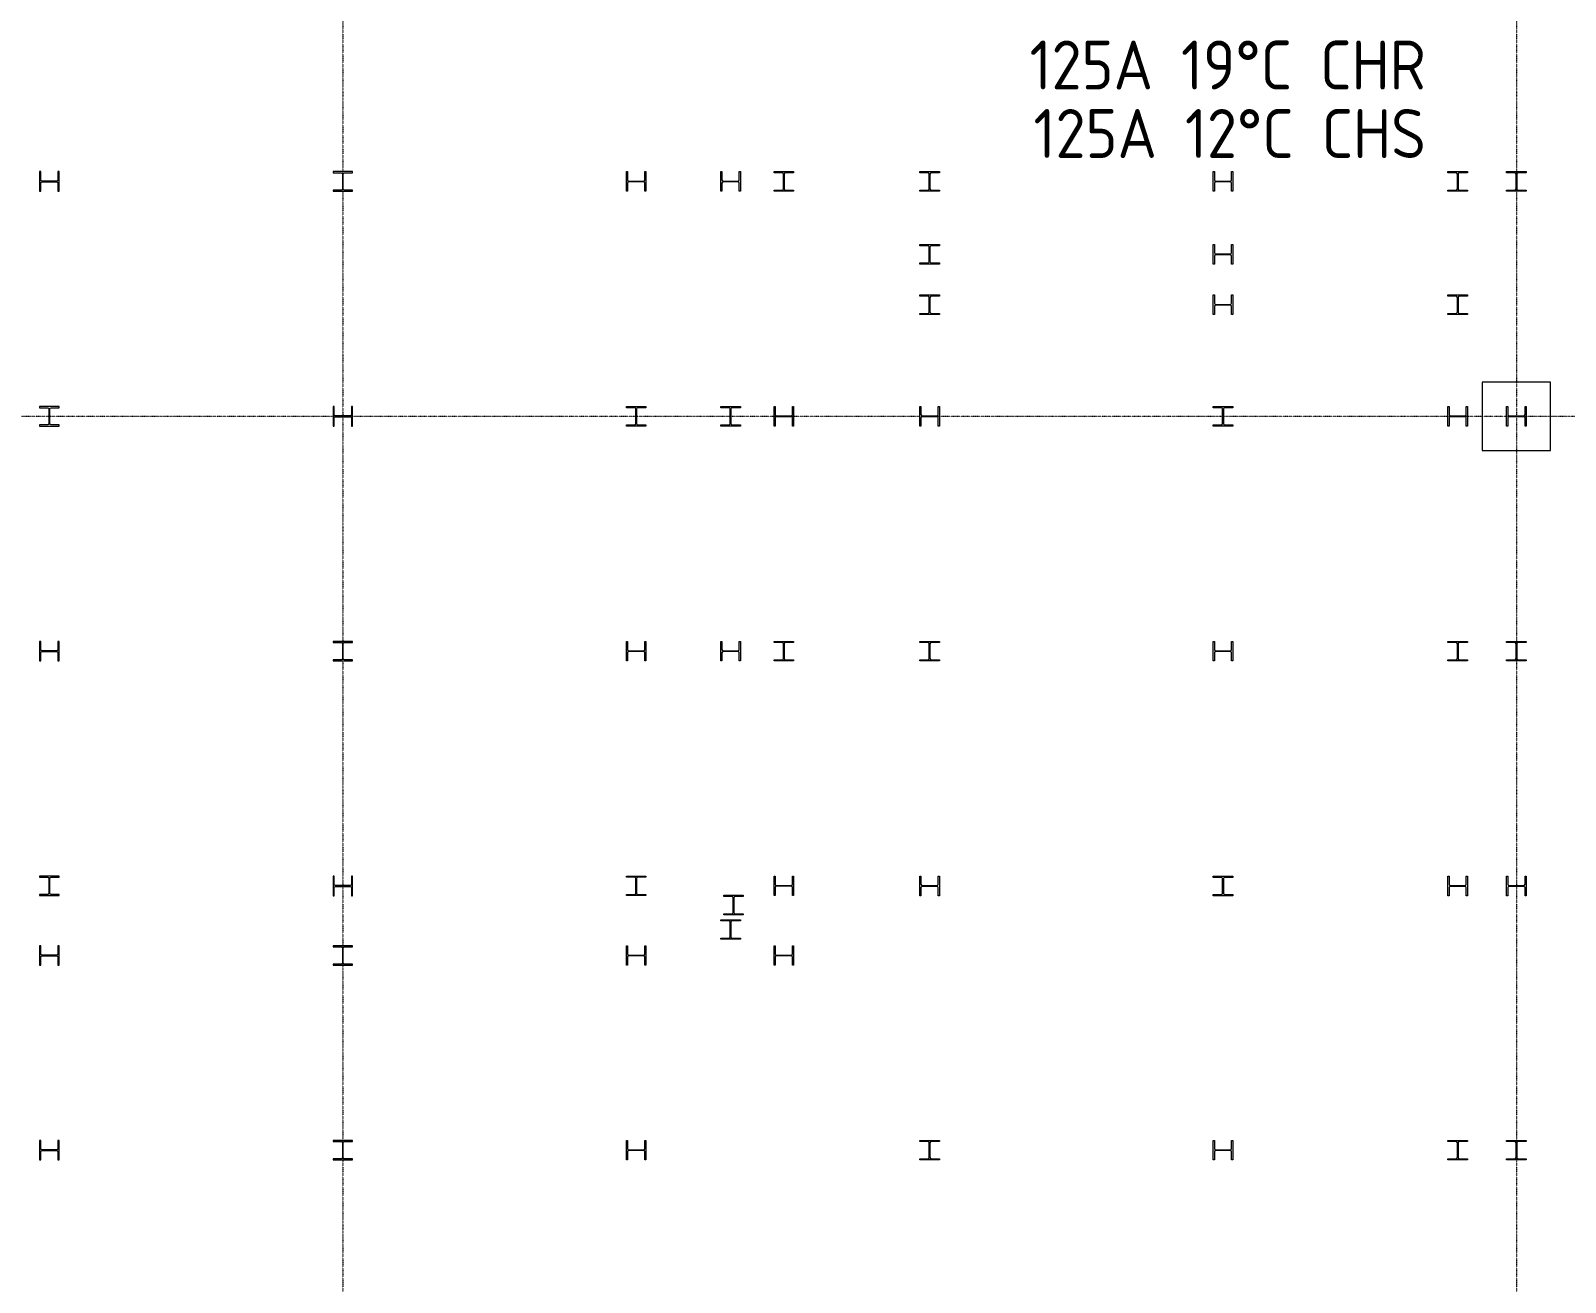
# Model space of a CAD drawing. Extents: x -32000 to 363140, y -29000 to 144266.
# Drawn here: x 136009 to 151700, y 66150 to 78940 of the extents above; entities that cross this region are included whole.
import ezdxf
from ezdxf.enums import TextEntityAlignment as Align

# ---------------------------------------------------------------- set-up
doc = ezdxf.new("R2010")
doc.units = 0
doc.header["$LTSCALE"] = 10
doc.linetypes.add('H12PL25$0$JJP_三點線', pattern=[0.9, 0.3, -0.15, 0, -0.15, 0, -0.15, 0, -0.15])
for name, color, linetype in [('H12PL25$0$S-COL', 252, 'Continuous'), ('H12PL25$0$S-GRID', 252, 'Continuous'), ('XFM1P20-200k$0$$0$M-PIPE-TEXT', 3, 'Continuous')]:
    doc.layers.add(name, color=color, linetype=linetype)
doc.styles.add('XFM1P20-200k$0$$0$aa-txt', font='isocp.shx', dxfattribs={"bigfont": 'chineset.shx'})

# ---------------------------------------------------------------- blocks, each defined once
blk = doc.blocks.new('H12PL25')
at = {"layer": 'H12PL25$0$S-COL', "lineweight": 0, "flags": 128}
for points in [[(136300, 77500), (136288, 77500), (136288, 77417, -0.41421356), (136275, 77404), (136125, 77404, -0.41421356), (136112, 77417), (136112, 77500), (136100, 77500), (136100, 77300), (136112, 77300), (136112, 77383, -0.41421356), (136125, 77396), (136275, 77396, -0.41421356), (136288, 77383), (136288, 77300), (136300, 77300)], [(139300, 77300), (139300, 77312), (139217, 77312, -0.41421356), (139204, 77325), (139204, 77475, -0.41421356), (139217, 77488), (139300, 77488), (139300, 77500), (139100, 77500), (139100, 77488), (139183, 77488, -0.41421356), (139196, 77475), (139196, 77325, -0.41421356), (139183, 77312), (139100, 77312), (139100, 77300)], [(142100, 77500), (142112, 77500), (142112, 77417, 0.41421356), (142125, 77404), (142275, 77404, 0.41421356), (142288, 77417), (142288, 77500), (142300, 77500), (142300, 77300), (142288, 77300), (142288, 77383, 0.41421356), (142275, 77396), (142125, 77396, 0.41421356), (142112, 77383), (142112, 77300), (142100, 77300)], [(143065, 77500), (143077, 77500), (143077, 77417, 0.41421356), (143090, 77404), (143240, 77404, 0.41421356), (143253, 77417), (143253, 77500), (143265, 77500), (143265, 77300), (143253, 77300), (143253, 77383, 0.41421356), (143240, 77396), (143090, 77396, 0.41421356), (143077, 77383), (143077, 77300), (143065, 77300)], [(143610, 77300), (143610, 77312), (143693, 77312, 0.41421356), (143706, 77325), (143706, 77475, 0.41421356), (143693, 77488), (143610, 77488), (143610, 77500), (143810, 77500), (143810, 77488), (143727, 77488, 0.41421356), (143714, 77475), (143714, 77325, 0.41421356), (143727, 77312), (143810, 77312), (143810, 77300)], [(145100, 77300), (145100, 77312), (145183, 77312, 0.41421356), (145196, 77325), (145196, 77475, 0.41421356), (145183, 77488), (145100, 77488), (145100, 77500), (145300, 77500), (145300, 77488), (145217, 77488, 0.41421356), (145204, 77475), (145204, 77325, 0.41421356), (145217, 77312), (145300, 77312), (145300, 77300)], [(148100, 77500), (148112, 77500), (148112, 77417, 0.41421356), (148125, 77404), (148275, 77404, 0.41421356), (148288, 77417), (148288, 77500), (148300, 77500), (148300, 77300), (148288, 77300), (148288, 77383, 0.41421356), (148275, 77396), (148125, 77396, 0.41421356), (148112, 77383), (148112, 77300), (148100, 77300)], [(150500, 77300), (150500, 77312), (150583, 77312, 0.41421356), (150596, 77325), (150596, 77475, 0.41421356), (150583, 77488), (150500, 77488), (150500, 77500), (150700, 77500), (150700, 77488), (150617, 77488, 0.41421356), (150604, 77475), (150604, 77325, 0.41421356), (150617, 77312), (150700, 77312), (150700, 77300)], [(151100, 77300), (151100, 77312), (151183, 77312, 0.41421356), (151196, 77325), (151196, 77475, 0.41421356), (151183, 77488), (151100, 77488), (151100, 77500), (151300, 77500), (151300, 77488), (151217, 77488, 0.41421356), (151204, 77475), (151204, 77325, 0.41421356), (151217, 77312), (151300, 77312), (151300, 77300)], [(145100, 76555), (145100, 76567), (145183, 76567, 0.41421356), (145196, 76580), (145196, 76730, 0.41421356), (145183, 76743), (145100, 76743), (145100, 76755), (145300, 76755), (145300, 76743), (145217, 76743, 0.41421356), (145204, 76730), (145204, 76580, 0.41421356), (145217, 76567), (145300, 76567), (145300, 76555)], [(148100, 76755), (148112, 76755), (148112, 76672, 0.41421356), (148125, 76659), (148275, 76659, 0.41421356), (148288, 76672), (148288, 76755), (148300, 76755), (148300, 76555), (148288, 76555), (148288, 76638, 0.41421356), (148275, 76651), (148125, 76651, 0.41421356), (148112, 76638), (148112, 76555), (148100, 76555)], [(145100, 76040), (145100, 76052), (145183, 76052, 0.41421356), (145196, 76065), (145196, 76215, 0.41421356), (145183, 76228), (145100, 76228), (145100, 76240), (145300, 76240), (145300, 76228), (145217, 76228, 0.41421356), (145204, 76215), (145204, 76065, 0.41421356), (145217, 76052), (145300, 76052), (145300, 76040)], [(148100, 76240), (148112, 76240), (148112, 76157, 0.41421356), (148125, 76144), (148275, 76144, 0.41421356), (148288, 76157), (148288, 76240), (148300, 76240), (148300, 76040), (148288, 76040), (148288, 76123, 0.41421356), (148275, 76136), (148125, 76136, 0.41421356), (148112, 76123), (148112, 76040), (148100, 76040)], [(150500, 76040), (150500, 76052), (150583, 76052, 0.41421356), (150596, 76065), (150596, 76215, 0.41421356), (150583, 76228), (150500, 76228), (150500, 76240), (150700, 76240), (150700, 76228), (150617, 76228, 0.41421356), (150604, 76215), (150604, 76065, 0.41421356), (150617, 76052), (150700, 76052), (150700, 76040)], [(136300, 74900), (136300, 74912), (136217, 74912, -0.41421356), (136204, 74925), (136204, 75075, -0.41421356), (136217, 75088), (136300, 75088), (136300, 75100), (136100, 75100), (136100, 75088), (136183, 75088, -0.41421356), (136196, 75075), (136196, 74925, -0.41421356), (136183, 74912), (136100, 74912), (136100, 74900)], [(139300, 75100), (139288, 75100), (139288, 75017, -0.41421356), (139275, 75004), (139125, 75004, -0.41421356), (139112, 75017), (139112, 75100), (139100, 75100), (139100, 74900), (139112, 74900), (139112, 74983, -0.41421356), (139125, 74996), (139275, 74996, -0.41421356), (139288, 74983), (139288, 74900), (139300, 74900)], [(142100, 74900), (142100, 74912), (142183, 74912, 0.41421356), (142196, 74925), (142196, 75075, 0.41421356), (142183, 75088), (142100, 75088), (142100, 75100), (142300, 75100), (142300, 75088), (142217, 75088, 0.41421356), (142204, 75075), (142204, 74925, 0.41421356), (142217, 74912), (142300, 74912), (142300, 74900)], [(143065, 74900), (143065, 74912), (143148, 74912, 0.41421356), (143161, 74925), (143161, 75075, 0.41421356), (143148, 75088), (143065, 75088), (143065, 75100), (143265, 75100), (143265, 75088), (143182, 75088, 0.41421356), (143169, 75075), (143169, 74925, 0.41421356), (143182, 74912), (143265, 74912), (143265, 74900)], [(143610, 75100), (143622, 75100), (143622, 75017, 0.41421356), (143635, 75004), (143785, 75004, 0.41421356), (143798, 75017), (143798, 75100), (143810, 75100), (143810, 74900), (143798, 74900), (143798, 74983, 0.41421356), (143785, 74996), (143635, 74996, 0.41421356), (143622, 74983), (143622, 74900), (143610, 74900)], [(145100, 75100), (145112, 75100), (145112, 75017, 0.41421356), (145125, 75004), (145275, 75004, 0.41421356), (145288, 75017), (145288, 75100), (145300, 75100), (145300, 74900), (145288, 74900), (145288, 74983, 0.41421356), (145275, 74996), (145125, 74996, 0.41421356), (145112, 74983), (145112, 74900), (145100, 74900)], [(148100, 74900), (148100, 74912), (148183, 74912, 0.41421356), (148196, 74925), (148196, 75075, 0.41421356), (148183, 75088), (148100, 75088), (148100, 75100), (148300, 75100), (148300, 75088), (148217, 75088, 0.41421356), (148204, 75075), (148204, 74925, 0.41421356), (148217, 74912), (148300, 74912), (148300, 74900)], [(150500, 75100), (150512, 75100), (150512, 75017, 0.41421356), (150525, 75004), (150675, 75004, 0.41421356), (150688, 75017), (150688, 75100), (150700, 75100), (150700, 74900), (150688, 74900), (150688, 74983, 0.41421356), (150675, 74996), (150525, 74996, 0.41421356), (150512, 74983), (150512, 74900), (150500, 74900)], [(151100, 75100), (151112, 75100), (151112, 75017, 0.41421356), (151125, 75004), (151275, 75004, 0.41421356), (151288, 75017), (151288, 75100), (151300, 75100), (151300, 74900), (151288, 74900), (151288, 74983, 0.41421356), (151275, 74996), (151125, 74996, 0.41421356), (151112, 74983), (151112, 74900), (151100, 74900)], [(136300, 72700), (136288, 72700), (136288, 72617, -0.41421356), (136275, 72604), (136125, 72604, -0.41421356), (136112, 72617), (136112, 72700), (136100, 72700), (136100, 72500), (136112, 72500), (136112, 72583, -0.41421356), (136125, 72596), (136275, 72596, -0.41421356), (136288, 72583), (136288, 72500), (136300, 72500)], [(139300, 72500), (139300, 72512), (139217, 72512, -0.41421356), (139204, 72525), (139204, 72675, -0.41421356), (139217, 72688), (139300, 72688), (139300, 72700), (139100, 72700), (139100, 72688), (139183, 72688, -0.41421356), (139196, 72675), (139196, 72525, -0.41421356), (139183, 72512), (139100, 72512), (139100, 72500)], [(142100, 72700), (142112, 72700), (142112, 72617, 0.41421356), (142125, 72604), (142275, 72604, 0.41421356), (142288, 72617), (142288, 72700), (142300, 72700), (142300, 72500), (142288, 72500), (142288, 72583, 0.41421356), (142275, 72596), (142125, 72596, 0.41421356), (142112, 72583), (142112, 72500), (142100, 72500)], [(143065, 72700), (143077, 72700), (143077, 72617, 0.41421356), (143090, 72604), (143240, 72604, 0.41421356), (143253, 72617), (143253, 72700), (143265, 72700), (143265, 72500), (143253, 72500), (143253, 72583, 0.41421356), (143240, 72596), (143090, 72596, 0.41421356), (143077, 72583), (143077, 72500), (143065, 72500)], [(143610, 72500), (143610, 72512), (143693, 72512, 0.41421356), (143706, 72525), (143706, 72675, 0.41421356), (143693, 72688), (143610, 72688), (143610, 72700), (143810, 72700), (143810, 72688), (143727, 72688, 0.41421356), (143714, 72675), (143714, 72525, 0.41421356), (143727, 72512), (143810, 72512), (143810, 72500)], [(145100, 72500), (145100, 72512), (145183, 72512, 0.41421356), (145196, 72525), (145196, 72675, 0.41421356), (145183, 72688), (145100, 72688), (145100, 72700), (145300, 72700), (145300, 72688), (145217, 72688, 0.41421356), (145204, 72675), (145204, 72525, 0.41421356), (145217, 72512), (145300, 72512), (145300, 72500)], [(148100, 72700), (148112, 72700), (148112, 72617, 0.41421356), (148125, 72604), (148275, 72604, 0.41421356), (148288, 72617), (148288, 72700), (148300, 72700), (148300, 72500), (148288, 72500), (148288, 72583, 0.41421356), (148275, 72596), (148125, 72596, 0.41421356), (148112, 72583), (148112, 72500), (148100, 72500)], [(150500, 72500), (150500, 72512), (150583, 72512, 0.41421356), (150596, 72525), (150596, 72675, 0.41421356), (150583, 72688), (150500, 72688), (150500, 72700), (150700, 72700), (150700, 72688), (150617, 72688, 0.41421356), (150604, 72675), (150604, 72525, 0.41421356), (150617, 72512), (150700, 72512), (150700, 72500)], [(151100, 72500), (151100, 72512), (151183, 72512, 0.41421356), (151196, 72525), (151196, 72675, 0.41421356), (151183, 72688), (151100, 72688), (151100, 72700), (151300, 72700), (151300, 72688), (151217, 72688, 0.41421356), (151204, 72675), (151204, 72525, 0.41421356), (151217, 72512), (151300, 72512), (151300, 72500)], [(136300, 70102), (136300, 70114), (136217, 70114, -0.41421356), (136204, 70127), (136204, 70277, -0.41421356), (136217, 70290), (136300, 70290), (136300, 70302), (136100, 70302), (136100, 70290), (136183, 70290, -0.41421356), (136196, 70277), (136196, 70127, -0.41421356), (136183, 70114), (136100, 70114), (136100, 70102)], [(139300, 70300), (139288, 70300), (139288, 70217, -0.41421356), (139275, 70204), (139125, 70204, -0.41421356), (139112, 70217), (139112, 70300), (139100, 70300), (139100, 70100), (139112, 70100), (139112, 70183, -0.41421356), (139125, 70196), (139275, 70196, -0.41421356), (139288, 70183), (139288, 70100), (139300, 70100)], [(142100, 70102), (142100, 70114), (142183, 70114, 0.41421356), (142196, 70127), (142196, 70277, 0.41421356), (142183, 70290), (142100, 70290), (142100, 70302), (142300, 70302), (142300, 70290), (142217, 70290, 0.41421356), (142204, 70277), (142204, 70127, 0.41421356), (142217, 70114), (142300, 70114), (142300, 70102)], [(143610, 70302), (143622, 70302), (143622, 70219, 0.41421356), (143635, 70206), (143785, 70206, 0.41421356), (143798, 70219), (143798, 70302), (143810, 70302), (143810, 70102), (143798, 70102), (143798, 70185, 0.41421356), (143785, 70198), (143635, 70198, 0.41421356), (143622, 70185), (143622, 70102), (143610, 70102)], [(145100, 70300), (145112, 70300), (145112, 70217, 0.41421356), (145125, 70204), (145275, 70204, 0.41421356), (145288, 70217), (145288, 70300), (145300, 70300), (145300, 70100), (145288, 70100), (145288, 70183, 0.41421356), (145275, 70196), (145125, 70196, 0.41421356), (145112, 70183), (145112, 70100), (145100, 70100)], [(148100, 70100), (148100, 70112), (148183, 70112, 0.41421356), (148196, 70125), (148196, 70275, 0.41421356), (148183, 70288), (148100, 70288), (148100, 70300), (148300, 70300), (148300, 70288), (148217, 70288, 0.41421356), (148204, 70275), (148204, 70125, 0.41421356), (148217, 70112), (148300, 70112), (148300, 70100)], [(150500, 70300), (150512, 70300), (150512, 70217, 0.41421356), (150525, 70204), (150675, 70204, 0.41421356), (150688, 70217), (150688, 70300), (150700, 70300), (150700, 70100), (150688, 70100), (150688, 70183, 0.41421356), (150675, 70196), (150525, 70196, 0.41421356), (150512, 70183), (150512, 70100), (150500, 70100)], [(151100, 70300), (151112, 70300), (151112, 70217, 0.41421356), (151125, 70204), (151275, 70204, 0.41421356), (151288, 70217), (151288, 70300), (151300, 70300), (151300, 70100), (151288, 70100), (151288, 70183, 0.41421356), (151275, 70196), (151125, 70196, 0.41421356), (151112, 70183), (151112, 70100), (151100, 70100)], [(143095, 69905), (143095, 69917), (143178, 69917, 0.41421356), (143191, 69930), (143191, 70080, 0.41421356), (143178, 70093), (143095, 70093), (143095, 70105), (143295, 70105), (143295, 70093), (143212, 70093, 0.41421356), (143199, 70080), (143199, 69930, 0.41421356), (143212, 69917), (143295, 69917), (143295, 69905)], [(143065, 69655), (143065, 69667), (143148, 69667, 0.41421356), (143161, 69680), (143161, 69830, 0.41421356), (143148, 69843), (143065, 69843), (143065, 69855), (143265, 69855), (143265, 69843), (143182, 69843, 0.41421356), (143169, 69830), (143169, 69680, 0.41421356), (143182, 69667), (143265, 69667), (143265, 69655)], [(136300, 69590), (136288, 69590), (136288, 69507, -0.41421356), (136275, 69494), (136125, 69494, -0.41421356), (136112, 69507), (136112, 69590), (136100, 69590), (136100, 69390), (136112, 69390), (136112, 69473, -0.41421356), (136125, 69486), (136275, 69486, -0.41421356), (136288, 69473), (136288, 69390), (136300, 69390)], [(139300, 69390), (139300, 69402), (139217, 69402, -0.41421356), (139204, 69415), (139204, 69565, -0.41421356), (139217, 69578), (139300, 69578), (139300, 69590), (139100, 69590), (139100, 69578), (139183, 69578, -0.41421356), (139196, 69565), (139196, 69415, -0.41421356), (139183, 69402), (139100, 69402), (139100, 69390)], [(142100, 69590), (142112, 69590), (142112, 69507, 0.41421356), (142125, 69494), (142275, 69494, 0.41421356), (142288, 69507), (142288, 69590), (142300, 69590), (142300, 69390), (142288, 69390), (142288, 69473, 0.41421356), (142275, 69486), (142125, 69486, 0.41421356), (142112, 69473), (142112, 69390), (142100, 69390)], [(143610, 69590), (143622, 69590), (143622, 69507, 0.41421356), (143635, 69494), (143785, 69494, 0.41421356), (143798, 69507), (143798, 69590), (143810, 69590), (143810, 69390), (143798, 69390), (143798, 69473, 0.41421356), (143785, 69486), (143635, 69486, 0.41421356), (143622, 69473), (143622, 69390), (143610, 69390)], [(136300, 67600), (136288, 67600), (136288, 67517, -0.41421356), (136275, 67504), (136125, 67504, -0.41421356), (136112, 67517), (136112, 67600), (136100, 67600), (136100, 67400), (136112, 67400), (136112, 67483, -0.41421356), (136125, 67496), (136275, 67496, -0.41421356), (136288, 67483), (136288, 67400), (136300, 67400)], [(139300, 67400), (139300, 67412), (139217, 67412, -0.41421356), (139204, 67425), (139204, 67575, -0.41421356), (139217, 67588), (139300, 67588), (139300, 67600), (139100, 67600), (139100, 67588), (139183, 67588, -0.41421356), (139196, 67575), (139196, 67425, -0.41421356), (139183, 67412), (139100, 67412), (139100, 67400)], [(142100, 67600), (142112, 67600), (142112, 67517, 0.41421356), (142125, 67504), (142275, 67504, 0.41421356), (142288, 67517), (142288, 67600), (142300, 67600), (142300, 67400), (142288, 67400), (142288, 67483, 0.41421356), (142275, 67496), (142125, 67496, 0.41421356), (142112, 67483), (142112, 67400), (142100, 67400)], [(145100, 67400), (145100, 67412), (145183, 67412, 0.41421356), (145196, 67425), (145196, 67575, 0.41421356), (145183, 67588), (145100, 67588), (145100, 67600), (145300, 67600), (145300, 67588), (145217, 67588, 0.41421356), (145204, 67575), (145204, 67425, 0.41421356), (145217, 67412), (145300, 67412), (145300, 67400)], [(148100, 67600), (148112, 67600), (148112, 67517, 0.41421356), (148125, 67504), (148275, 67504, 0.41421356), (148288, 67517), (148288, 67600), (148300, 67600), (148300, 67400), (148288, 67400), (148288, 67483, 0.41421356), (148275, 67496), (148125, 67496, 0.41421356), (148112, 67483), (148112, 67400), (148100, 67400)], [(150500, 67400), (150500, 67412), (150583, 67412, 0.41421356), (150596, 67425), (150596, 67575, 0.41421356), (150583, 67588), (150500, 67588), (150500, 67600), (150700, 67600), (150700, 67588), (150617, 67588, 0.41421356), (150604, 67575), (150604, 67425, 0.41421356), (150617, 67412), (150700, 67412), (150700, 67400)], [(151100, 67400), (151100, 67412), (151183, 67412, 0.41421356), (151196, 67425), (151196, 67575, 0.41421356), (151183, 67588), (151100, 67588), (151100, 67600), (151300, 67600), (151300, 67588), (151217, 67588, 0.41421356), (151204, 67575), (151204, 67425, 0.41421356), (151217, 67412), (151300, 67412), (151300, 67400)]]:
    blk.add_lwpolyline(points, format="xyb", close=True, dxfattribs=at)
blk.add_lwpolyline([(150850, 74650), (151550, 74650), (151550, 75350), (150850, 75350)], close=True, dxfattribs=at)
at = {"layer": 'H12PL25$0$S-GRID', "linetype": 'H12PL25$0$JJP_三點線', "lineweight": 0}
for p, q in [((139200, 128250), (139200, -28000)), ((151200, 128250), (151200, -28000)), ((-29000, 75000), (289600, 75000))]:
    blk.add_line(p, q, dxfattribs=at)
blk = doc.blocks.new('XFM1P20-200k')
at = {"layer": 'XFM1P20-200k$0$$0$M-PIPE-TEXT', "style": 'XFM1P20-200k$0$$0$aa-txt'}
for s, p in [('125A 19%%DC CHR', (150274, 78590, 0)), ('125A 12%%DC CHS', (150274, 77890, 0))]:
    blk.add_text(s, height=500, dxfattribs=at).set_placement(p, align=Align.MIDDLE_RIGHT)

msp = doc.modelspace()

# ---------------------------------------------------------------- block references
msp.add_blockref('H12PL25', (0, 0))

# ---------------------------------------------------------------- next in the draw order: block references
msp.add_blockref('XFM1P20-200k', (0, 0))

doc.saveas('drawing.dxf')
